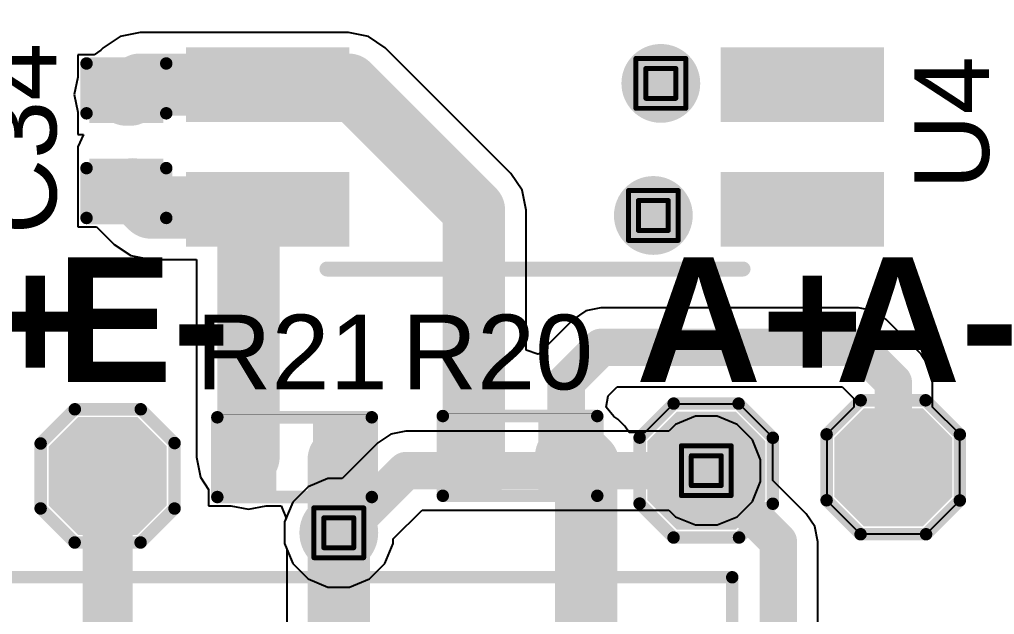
# Model space of a CAD drawing. Header units: inches. Extents: x -6 to 198, y 0 to 119.
# Drawn here: x 43.61 to 53.55, y 5.95 to 12.02 of the extents above; entities that cross this region are included whole.
import ezdxf

# ---------------------------------------------------------------- set-up
doc = ezdxf.new("R2010")
doc.units = ezdxf.units.IN
for name, color, linetype in [('Bottom Layer', 5, 'Continuous'), ('Bottom Solder', 6, 'Continuous'), ('Drill Drawing', 1, 'Continuous'), ('Top Layer', 1, 'Continuous'), ('Top Overlay', 2, 'Continuous'), ('Top Paste', 8, 'Continuous'), ('Top Solder', 216, 'Continuous'), ('Via Holes', 16, 'Continuous')]:
    doc.layers.add(name, color=color, linetype=linetype)
doc.styles.add('Arial', font='', dxfattribs={"height": 0.2})
doc.styles.add('Arial_Bold', font='', dxfattribs={"height": 0.2})
doc.styles.get('Arial').set_extended_font_data('Arial')
doc.styles.get('Arial_Bold').set_extended_font_data('Arial', bold=True)

# ---------------------------------------------------------------- blocks, each defined once
blk = doc.blocks.new('T____________0_5___12')
at = {"layer": 'Top Layer'}
blk.add_hatch(color=1, dxfattribs=at).paths.add_polyline_path([(0.25, 0.5), (-0.25, 0.5), (-0.5, 0.25), (-0.5, -0.25), (-0.25, -0.5), (0.25, -0.5), (0.5, -0.25), (0.5, 0.25)])
at = {"layer": 'Top Paste'}
blk.add_hatch(color=8, dxfattribs=at).paths.add_polyline_path([(0.25, 0.5), (-0.25, 0.5), (-0.5, 0.25), (-0.5, -0.25), (-0.25, -0.5), (0.25, -0.5), (0.5, -0.25), (0.5, 0.25)])
at = {"layer": 'Top Solder'}
blk.add_hatch(color=216, dxfattribs=at).paths.add_polyline_path([(0.3008, 0.6016), (-0.3008, 0.6016), (-0.6016, 0.3008), (-0.6016, -0.3008), (-0.3008, -0.6016), (0.3008, -0.6016), (0.6016, -0.3008), (0.6016, 0.3008)])
at = {"layer": 'Top Overlay'}
for points in [[(-0.3355, 0.6795, 0.127, 0.127, 0), (-0.6819, 0.3332, 0.127, 0.127, 0)], [(0.3365, 0.6795, 0.127, 0.127, 0), (-0.3355, 0.6795, 0.127, 0.127, 0)], [(0.6836, 0.3324, 0.127, 0.127, 0), (0.3365, 0.6795, 0.127, 0.127, 0)], [(-0.6819, 0.3332, 0.127, 0.127, 0), (-0.6819, -0.3341, 0.127, 0.127, 0)], [(0.6836, 0.3324, 0.127, 0.127, 0), (0.6836, -0.3298, 0.127, 0.127, 0)], [(-0.3374, -0.6786, 0.127, 0.127, 0), (-0.6819, -0.3341, 0.127, 0.127, 0)], [(0.6836, -0.3298, 0.127, 0.127, 0), (0.3349, -0.6786, 0.127, 0.127, 0)], [(0.3349, -0.6786, 0.127, 0.127, 0), (-0.3374, -0.6786, 0.127, 0.127, 0)]]:
    blk.add_lwpolyline(points, format="xyseb", dxfattribs=at)
for points in [[(-0.3673, 0.6795, 0.0635, 0.0635, 1), (-0.3038, 0.6795, 0.0635, 0.0635, 1)], [(-0.3673, 0.6795, 0.0635, 0.0635, 1), (-0.3038, 0.6795, 0.0635, 0.0635, 1)], [(0.3047, 0.6795, 0.0635, 0.0635, 1), (0.3682, 0.6795, 0.0635, 0.0635, 1)], [(0.3047, 0.6795, 0.0635, 0.0635, 1), (0.3682, 0.6795, 0.0635, 0.0635, 1)], [(-0.7136, 0.3332, 0.0635, 0.0635, 1), (-0.6501, 0.3332, 0.0635, 0.0635, 1)], [(-0.7136, 0.3332, 0.0635, 0.0635, 1), (-0.6501, 0.3332, 0.0635, 0.0635, 1)], [(0.6519, 0.3324, 0.0635, 0.0635, 1), (0.7154, 0.3324, 0.0635, 0.0635, 1)], [(0.6519, 0.3324, 0.0635, 0.0635, 1), (0.7154, 0.3324, 0.0635, 0.0635, 1)], [(-0.7136, -0.3341, 0.0635, 0.0635, 1), (-0.6501, -0.3341, 0.0635, 0.0635, 1)], [(-0.7136, -0.3341, 0.0635, 0.0635, 1), (-0.6501, -0.3341, 0.0635, 0.0635, 1)], [(0.6519, -0.3298, 0.0635, 0.0635, 1), (0.7154, -0.3298, 0.0635, 0.0635, 1)], [(0.6519, -0.3298, 0.0635, 0.0635, 1), (0.7154, -0.3298, 0.0635, 0.0635, 1)], [(-0.3691, -0.6786, 0.0635, 0.0635, 1), (-0.3056, -0.6786, 0.0635, 0.0635, 1)], [(-0.3691, -0.6786, 0.0635, 0.0635, 1), (-0.3056, -0.6786, 0.0635, 0.0635, 1)], [(0.3031, -0.6786, 0.0635, 0.0635, 1), (0.3666, -0.6786, 0.0635, 0.0635, 1)], [(0.3031, -0.6786, 0.0635, 0.0635, 1), (0.3666, -0.6786, 0.0635, 0.0635, 1)]]:
    blk.add_lwpolyline(points, format="xyseb", close=True, dxfattribs=at)
blk = doc.blocks.new('T____________0_5___15')
at = {"layer": 'Top Layer'}
blk.add_hatch(color=1, dxfattribs=at).paths.add_polyline_path([(0.25, 0.5), (-0.25, 0.5), (-0.5, 0.25), (-0.5, -0.25), (-0.25, -0.5), (0.25, -0.5), (0.5, -0.25), (0.5, 0.25)])
at = {"layer": 'Top Paste'}
blk.add_hatch(color=8, dxfattribs=at).paths.add_polyline_path([(0.25, 0.5), (-0.25, 0.5), (-0.5, 0.25), (-0.5, -0.25), (-0.25, -0.5), (0.25, -0.5), (0.5, -0.25), (0.5, 0.25)])
at = {"layer": 'Top Solder'}
blk.add_hatch(color=216, dxfattribs=at).paths.add_polyline_path([(0.3008, 0.6016), (-0.3008, 0.6016), (-0.6016, 0.3008), (-0.6016, -0.3008), (-0.3008, -0.6016), (0.3008, -0.6016), (0.6016, -0.3008), (0.6016, 0.3008)])
at = {"layer": 'Top Overlay'}
for points in [[(-0.3355, 0.6795, 0.127, 0.127, 0), (-0.6819, 0.3332, 0.127, 0.127, 0)], [(-0.3355, 0.6795, 0.127, 0.127, 0), (0.3365, 0.6795, 0.127, 0.127, 0)], [(0.3365, 0.6795, 0.127, 0.127, 0), (0.6836, 0.3324, 0.127, 0.127, 0)], [(-0.6819, 0.3332, 0.127, 0.127, 0), (-0.6819, -0.3341, 0.127, 0.127, 0)], [(0.6836, 0.3324, 0.127, 0.127, 0), (0.6836, -0.3298, 0.127, 0.127, 0)], [(-0.6819, -0.3341, 0.127, 0.127, 0), (-0.3374, -0.6786, 0.127, 0.127, 0)], [(0.6836, -0.3298, 0.127, 0.127, 0), (0.3349, -0.6786, 0.127, 0.127, 0)], [(-0.3374, -0.6786, 0.127, 0.127, 0), (0.3349, -0.6786, 0.127, 0.127, 0)]]:
    blk.add_lwpolyline(points, format="xyseb", dxfattribs=at)
for points in [[(-0.3673, 0.6795, 0.0635, 0.0635, 1), (-0.3038, 0.6795, 0.0635, 0.0635, 1)], [(-0.3673, 0.6795, 0.0635, 0.0635, 1), (-0.3038, 0.6795, 0.0635, 0.0635, 1)], [(0.3047, 0.6795, 0.0635, 0.0635, 1), (0.3682, 0.6795, 0.0635, 0.0635, 1)], [(0.3047, 0.6795, 0.0635, 0.0635, 1), (0.3682, 0.6795, 0.0635, 0.0635, 1)], [(-0.7136, 0.3332, 0.0635, 0.0635, 1), (-0.6501, 0.3332, 0.0635, 0.0635, 1)], [(-0.7136, 0.3332, 0.0635, 0.0635, 1), (-0.6501, 0.3332, 0.0635, 0.0635, 1)], [(0.6519, 0.3324, 0.0635, 0.0635, 1), (0.7154, 0.3324, 0.0635, 0.0635, 1)], [(0.6519, 0.3324, 0.0635, 0.0635, 1), (0.7154, 0.3324, 0.0635, 0.0635, 1)], [(-0.7136, -0.3341, 0.0635, 0.0635, 1), (-0.6501, -0.3341, 0.0635, 0.0635, 1)], [(-0.7136, -0.3341, 0.0635, 0.0635, 1), (-0.6501, -0.3341, 0.0635, 0.0635, 1)], [(0.6519, -0.3298, 0.0635, 0.0635, 1), (0.7154, -0.3298, 0.0635, 0.0635, 1)], [(0.6519, -0.3298, 0.0635, 0.0635, 1), (0.7154, -0.3298, 0.0635, 0.0635, 1)], [(-0.3691, -0.6786, 0.0635, 0.0635, 1), (-0.3056, -0.6786, 0.0635, 0.0635, 1)], [(-0.3691, -0.6786, 0.0635, 0.0635, 1), (-0.3056, -0.6786, 0.0635, 0.0635, 1)], [(0.3031, -0.6786, 0.0635, 0.0635, 1), (0.3666, -0.6786, 0.0635, 0.0635, 1)], [(0.3031, -0.6786, 0.0635, 0.0635, 1), (0.3666, -0.6786, 0.0635, 0.0635, 1)]]:
    blk.add_lwpolyline(points, format="xyseb", close=True, dxfattribs=at)
blk = doc.blocks.new('T____________0_5___16')
at = {"layer": 'Top Layer'}
blk.add_hatch(color=1, dxfattribs=at).paths.add_polyline_path([(0.25, 0.5), (-0.25, 0.5), (-0.5, 0.25), (-0.5, -0.25), (-0.25, -0.5), (0.25, -0.5), (0.5, -0.25), (0.5, 0.25)])
at = {"layer": 'Top Paste'}
blk.add_hatch(color=8, dxfattribs=at).paths.add_polyline_path([(0.25, 0.5), (-0.25, 0.5), (-0.5, 0.25), (-0.5, -0.25), (-0.25, -0.5), (0.25, -0.5), (0.5, -0.25), (0.5, 0.25)])
at = {"layer": 'Top Solder'}
blk.add_hatch(color=216, dxfattribs=at).paths.add_polyline_path([(0.3008, 0.6016), (-0.3008, 0.6016), (-0.6016, 0.3008), (-0.6016, -0.3008), (-0.3008, -0.6016), (0.3008, -0.6016), (0.6016, -0.3008), (0.6016, 0.3008)])
at = {"layer": 'Top Overlay'}
for points in [[(-0.3355, 0.6795, 0.127, 0.127, 0), (-0.6819, 0.3332, 0.127, 0.127, 0)], [(-0.3355, 0.6795, 0.127, 0.127, 0), (0.3365, 0.6795, 0.127, 0.127, 0)], [(0.3365, 0.6795, 0.127, 0.127, 0), (0.6836, 0.3324, 0.127, 0.127, 0)], [(-0.6819, 0.3332, 0.127, 0.127, 0), (-0.6819, -0.3341, 0.127, 0.127, 0)], [(0.6836, 0.3324, 0.127, 0.127, 0), (0.6836, -0.3298, 0.127, 0.127, 0)], [(-0.6819, -0.3341, 0.127, 0.127, 0), (-0.3374, -0.6786, 0.127, 0.127, 0)], [(0.6836, -0.3298, 0.127, 0.127, 0), (0.3349, -0.6786, 0.127, 0.127, 0)], [(-0.3374, -0.6786, 0.127, 0.127, 0), (0.3349, -0.6786, 0.127, 0.127, 0)]]:
    blk.add_lwpolyline(points, format="xyseb", dxfattribs=at)
for points in [[(-0.3673, 0.6795, 0.0635, 0.0635, 1), (-0.3038, 0.6795, 0.0635, 0.0635, 1)], [(-0.3673, 0.6795, 0.0635, 0.0635, 1), (-0.3038, 0.6795, 0.0635, 0.0635, 1)], [(0.3047, 0.6795, 0.0635, 0.0635, 1), (0.3682, 0.6795, 0.0635, 0.0635, 1)], [(0.3047, 0.6795, 0.0635, 0.0635, 1), (0.3682, 0.6795, 0.0635, 0.0635, 1)], [(-0.7136, 0.3332, 0.0635, 0.0635, 1), (-0.6501, 0.3332, 0.0635, 0.0635, 1)], [(-0.7136, 0.3332, 0.0635, 0.0635, 1), (-0.6501, 0.3332, 0.0635, 0.0635, 1)], [(0.6519, 0.3324, 0.0635, 0.0635, 1), (0.7154, 0.3324, 0.0635, 0.0635, 1)], [(0.6519, 0.3324, 0.0635, 0.0635, 1), (0.7154, 0.3324, 0.0635, 0.0635, 1)], [(-0.7136, -0.3341, 0.0635, 0.0635, 1), (-0.6501, -0.3341, 0.0635, 0.0635, 1)], [(-0.7136, -0.3341, 0.0635, 0.0635, 1), (-0.6501, -0.3341, 0.0635, 0.0635, 1)], [(0.6519, -0.3298, 0.0635, 0.0635, 1), (0.7154, -0.3298, 0.0635, 0.0635, 1)], [(0.6519, -0.3298, 0.0635, 0.0635, 1), (0.7154, -0.3298, 0.0635, 0.0635, 1)], [(-0.3691, -0.6786, 0.0635, 0.0635, 1), (-0.3056, -0.6786, 0.0635, 0.0635, 1)], [(-0.3691, -0.6786, 0.0635, 0.0635, 1), (-0.3056, -0.6786, 0.0635, 0.0635, 1)], [(0.3031, -0.6786, 0.0635, 0.0635, 1), (0.3666, -0.6786, 0.0635, 0.0635, 1)], [(0.3031, -0.6786, 0.0635, 0.0635, 1), (0.3666, -0.6786, 0.0635, 0.0635, 1)]]:
    blk.add_lwpolyline(points, format="xyseb", close=True, dxfattribs=at)
blk = doc.blocks.new('SOP_16_30')
at = {"layer": 'Top Layer'}
for points in [[(-3.4556, 4.7244), (-1.9939, 4.7244), (-1.9939, 4.1656), (-3.4556, 4.1656)], [(1.9939, 4.7244), (3.4556, 4.7244), (3.4556, 4.1656), (1.9939, 4.1656)], [(-3.4556, 3.4544), (-1.9939, 3.4544), (-1.9939, 2.8956), (-3.4556, 2.8956)], [(1.9939, 3.4544), (3.4556, 3.4544), (3.4556, 2.8956), (1.9939, 2.8956)], [(-3.4556, 2.1844), (-1.9939, 2.1844), (-1.9939, 1.6256), (-3.4556, 1.6256)], [(1.9939, 2.1844), (3.4556, 2.1844), (3.4556, 1.6256), (1.9939, 1.6256)], [(-3.4556, 0.9144), (-1.9939, 0.9144), (-1.9939, 0.3556), (-3.4556, 0.3556)], [(1.9939, 0.9144), (3.4556, 0.9144), (3.4556, 0.3556), (1.9939, 0.3556)], [(-3.4556, -0.3556), (-1.9939, -0.3556), (-1.9939, -0.9144), (-3.4556, -0.9144)], [(1.9939, -0.3556), (3.4556, -0.3556), (3.4556, -0.9144), (1.9939, -0.9144)], [(-3.4556, -1.6256), (-1.9939, -1.6256), (-1.9939, -2.1844), (-3.4556, -2.1844)], [(1.9939, -1.6256), (3.4556, -1.6256), (3.4556, -2.1844), (1.9939, -2.1844)], [(-3.4556, -2.8956), (-1.9939, -2.8956), (-1.9939, -3.4544), (-3.4556, -3.4544)], [(1.9939, -2.8956), (3.4556, -2.8956), (3.4556, -3.4544), (1.9939, -3.4544)], [(-3.4556, -4.1656), (-1.9939, -4.1656), (-1.9939, -4.7244), (-3.4556, -4.7244)], [(1.9939, -4.1656), (3.4556, -4.1656), (3.4556, -4.7244), (1.9939, -4.7244)]]:
    blk.add_hatch(color=1, dxfattribs=at).paths.add_polyline_path(points)
at = {"layer": 'Top Paste'}
for points in [[(-3.4556, 4.7244), (-1.9939, 4.7244), (-1.9939, 4.1656), (-3.4556, 4.1656)], [(1.9939, 4.7244), (3.4556, 4.7244), (3.4556, 4.1656), (1.9939, 4.1656)], [(-3.4556, 3.4544), (-1.9939, 3.4544), (-1.9939, 2.8956), (-3.4556, 2.8956)], [(1.9939, 3.4544), (3.4556, 3.4544), (3.4556, 2.8956), (1.9939, 2.8956)], [(-3.4556, 2.1844), (-1.9939, 2.1844), (-1.9939, 1.6256), (-3.4556, 1.6256)], [(1.9939, 2.1844), (3.4556, 2.1844), (3.4556, 1.6256), (1.9939, 1.6256)], [(-3.4556, 0.9144), (-1.9939, 0.9144), (-1.9939, 0.3556), (-3.4556, 0.3556)], [(1.9939, 0.9144), (3.4556, 0.9144), (3.4556, 0.3556), (1.9939, 0.3556)], [(-3.4556, -0.3556), (-1.9939, -0.3556), (-1.9939, -0.9144), (-3.4556, -0.9144)], [(1.9939, -0.3556), (3.4556, -0.3556), (3.4556, -0.9144), (1.9939, -0.9144)], [(-3.4556, -1.6256), (-1.9939, -1.6256), (-1.9939, -2.1844), (-3.4556, -2.1844)], [(1.9939, -1.6256), (3.4556, -1.6256), (3.4556, -2.1844), (1.9939, -2.1844)], [(-3.4556, -2.8956), (-1.9939, -2.8956), (-1.9939, -3.4544), (-3.4556, -3.4544)], [(1.9939, -2.8956), (3.4556, -2.8956), (3.4556, -3.4544), (1.9939, -3.4544)], [(-3.4556, -4.1656), (-1.9939, -4.1656), (-1.9939, -4.7244), (-3.4556, -4.7244)], [(1.9939, -4.1656), (3.4556, -4.1656), (3.4556, -4.7244), (1.9939, -4.7244)]]:
    blk.add_hatch(color=8, dxfattribs=at).paths.add_polyline_path(points)
at = {"layer": 'Top Solder'}
for points in [[(-3.5572, 4.826), (-1.8923, 4.826), (-1.8923, 4.064), (-3.5572, 4.064)], [(1.8923, 4.826), (3.5572, 4.826), (3.5572, 4.064), (1.8923, 4.064)], [(-3.5572, 3.556), (-1.8923, 3.556), (-1.8923, 2.794), (-3.5572, 2.794)], [(1.8923, 3.556), (3.5572, 3.556), (3.5572, 2.794), (1.8923, 2.794)], [(-3.5572, 2.286), (-1.8923, 2.286), (-1.8923, 1.524), (-3.5572, 1.524)], [(1.8923, 2.286), (3.5572, 2.286), (3.5572, 1.524), (1.8923, 1.524)], [(-3.5572, 1.016), (-1.8923, 1.016), (-1.8923, 0.254), (-3.5572, 0.254)], [(1.8923, 1.016), (3.5572, 1.016), (3.5572, 0.254), (1.8923, 0.254)], [(-3.5572, -0.254), (-1.8923, -0.254), (-1.8923, -1.016), (-3.5572, -1.016)], [(1.8923, -0.254), (3.5572, -0.254), (3.5572, -1.016), (1.8923, -1.016)], [(-3.5572, -1.524), (-1.8923, -1.524), (-1.8923, -2.286), (-3.5572, -2.286)], [(1.8923, -1.524), (3.5572, -1.524), (3.5572, -2.286), (1.8923, -2.286)], [(-3.5572, -2.794), (-1.8923, -2.794), (-1.8923, -3.556), (-3.5572, -3.556)], [(1.8923, -2.794), (3.5572, -2.794), (3.5572, -3.556), (1.8923, -3.556)], [(-3.5572, -4.064), (-1.8923, -4.064), (-1.8923, -4.826), (-3.5572, -4.826)], [(1.8923, -4.064), (3.5572, -4.064), (3.5572, -4.826), (1.8923, -4.826)]]:
    blk.add_hatch(color=216, dxfattribs=at).paths.add_polyline_path(points)
at = {"layer": 'Top Overlay'}
for points in [[(-2.1209, 5.0546, 0.1524, 0.1524, 0), (2.1209, 5.0546, 0.1524, 0.1524, 0)], [(-3.7846, 4.572, 0.127, 0.127, 0), (-3.6576, 4.445, 0.127, 0.127, 0)], [(-3.7846, 4.318, 0.127, 0.127, 0), (-3.7846, 4.572, 0.127, 0.127, 0)], [(-3.7846, 4.318, 0.127, 0.127, 0), (-3.6576, 4.445, 0.127, 0.127, 0)], [(-2.1209, -5.0546, 0.1524, 0.1524, 0), (2.1209, -5.0546, 0.1524, 0.1524, 0)]]:
    blk.add_lwpolyline(points, format="xyseb", dxfattribs=at)
for points in [[(-2.159, 5.0546, 0.0762, 0.0762, 1), (-2.0828, 5.0546, 0.0762, 0.0762, 1)], [(2.0828, 5.0546, 0.0762, 0.0762, 1), (2.159, 5.0546, 0.0762, 0.0762, 1)], [(-3.8163, 4.572, 0.0635, 0.0635, 1), (-3.7529, 4.572, 0.0635, 0.0635, 1)], [(-3.8163, 4.572, 0.0635, 0.0635, 1), (-3.7529, 4.572, 0.0635, 0.0635, 1)], [(-3.6894, 4.445, 0.0635, 0.0635, 1), (-3.6258, 4.445, 0.0635, 0.0635, 1)], [(-3.6894, 4.445, 0.0635, 0.0635, 1), (-3.6258, 4.445, 0.0635, 0.0635, 1)], [(-3.8163, 4.318, 0.0635, 0.0635, 1), (-3.7529, 4.318, 0.0635, 0.0635, 1)], [(-3.8163, 4.318, 0.0635, 0.0635, 1), (-3.7529, 4.318, 0.0635, 0.0635, 1)], [(-2.159, -5.0546, 0.0762, 0.0762, 1), (-2.0828, -5.0546, 0.0762, 0.0762, 1)], [(2.0828, -5.0546, 0.0762, 0.0762, 1), (2.159, -5.0546, 0.0762, 0.0762, 1)]]:
    blk.add_lwpolyline(points, format="xyseb", close=True, dxfattribs=at)
blk = doc.blocks.new('R___0402_49')
at = {"layer": 'Top Layer'}
for points in [[(-0.6985, -0.3175), (-0.6985, 0.3175), (-0.2413, 0.3175), (-0.2413, -0.3175)], [(0.2413, -0.3175), (0.2413, 0.3175), (0.6985, 0.3175), (0.6985, -0.3175)]]:
    blk.add_hatch(color=1, dxfattribs=at).paths.add_polyline_path(points)
at = {"layer": 'Top Paste'}
for points in [[(-0.6985, -0.3175), (-0.6985, 0.3175), (-0.2413, 0.3175), (-0.2413, -0.3175)], [(0.2413, -0.3175), (0.2413, 0.3175), (0.6985, 0.3175), (0.6985, -0.3175)]]:
    blk.add_hatch(color=8, dxfattribs=at).paths.add_polyline_path(points)
at = {"layer": 'Top Solder'}
for points in [[(-0.7535, -0.3725), (-0.7535, 0.3725), (-0.1863, 0.3725), (-0.1863, -0.3725)], [(0.1863, -0.3725), (0.1863, 0.3725), (0.7535, 0.3725), (0.7535, -0.3725)]]:
    blk.add_hatch(color=216, dxfattribs=at).paths.add_polyline_path(points)
at = {"layer": 'Top Overlay'}
for points in [[(-0.7874, 0.4064, 0.127, 0.127, 0), (-0.7874, -0.4064, 0.127, 0.127, 0)], [(0.7874, 0.4064, 0.127, 0.127, 0), (-0.7874, 0.4064, 0.127, 0.127, 0)], [(0.7874, 0.4064, 0.127, 0.127, 0), (0.7874, -0.4064, 0.127, 0.127, 0)], [(0.7874, -0.4064, 0.127, 0.127, 0), (-0.7874, -0.4064, 0.127, 0.127, 0)], [(0.8128, -0.4318, 0.00323, 0.00323, 0), (-0.8128, -0.4318, 0.00323, 0.00323, 0)]]:
    blk.add_lwpolyline(points, format="xyseb", dxfattribs=at)
for points in [[(-0.8191, 0.4064, 0.0635, 0.0635, 1), (-0.7556, 0.4064, 0.0635, 0.0635, 1)], [(-0.8191, 0.4064, 0.0635, 0.0635, 1), (-0.7556, 0.4064, 0.0635, 0.0635, 1)], [(0.7556, 0.4064, 0.0635, 0.0635, 1), (0.8191, 0.4064, 0.0635, 0.0635, 1)], [(0.7556, 0.4064, 0.0635, 0.0635, 1), (0.8191, 0.4064, 0.0635, 0.0635, 1)], [(-0.8191, -0.4064, 0.0635, 0.0635, 1), (-0.7556, -0.4064, 0.0635, 0.0635, 1)], [(-0.8191, -0.4064, 0.0635, 0.0635, 1), (-0.7556, -0.4064, 0.0635, 0.0635, 1)], [(0.7556, -0.4064, 0.0635, 0.0635, 1), (0.8191, -0.4064, 0.0635, 0.0635, 1)], [(0.7556, -0.4064, 0.0635, 0.0635, 1), (0.8191, -0.4064, 0.0635, 0.0635, 1)], [(-0.8136, -0.4318, 0.00161, 0.00161, 1), (-0.812, -0.4318, 0.00161, 0.00161, 1)], [(0.812, -0.4318, 0.00161, 0.00161, 1), (0.8136, -0.4318, 0.00161, 0.00161, 1)]]:
    blk.add_lwpolyline(points, format="xyseb", close=True, dxfattribs=at)
blk = doc.blocks.new('R___0402_50')
at = {"layer": 'Top Layer'}
for points in [[(-0.6985, -0.3175), (-0.6985, 0.3175), (-0.2413, 0.3175), (-0.2413, -0.3175)], [(0.2413, -0.3175), (0.2413, 0.3175), (0.6985, 0.3175), (0.6985, -0.3175)]]:
    blk.add_hatch(color=1, dxfattribs=at).paths.add_polyline_path(points)
at = {"layer": 'Top Paste'}
for points in [[(-0.6985, -0.3175), (-0.6985, 0.3175), (-0.2413, 0.3175), (-0.2413, -0.3175)], [(0.2413, -0.3175), (0.2413, 0.3175), (0.6985, 0.3175), (0.6985, -0.3175)]]:
    blk.add_hatch(color=8, dxfattribs=at).paths.add_polyline_path(points)
at = {"layer": 'Top Solder'}
for points in [[(-0.7535, -0.3725), (-0.7535, 0.3725), (-0.1863, 0.3725), (-0.1863, -0.3725)], [(0.1863, -0.3725), (0.1863, 0.3725), (0.7535, 0.3725), (0.7535, -0.3725)]]:
    blk.add_hatch(color=216, dxfattribs=at).paths.add_polyline_path(points)
at = {"layer": 'Top Overlay'}
for points in [[(-0.7874, 0.4064, 0.127, 0.127, 0), (-0.7874, -0.4064, 0.127, 0.127, 0)], [(0.7874, 0.4064, 0.127, 0.127, 0), (-0.7874, 0.4064, 0.127, 0.127, 0)], [(0.7874, 0.4064, 0.127, 0.127, 0), (0.7874, -0.4064, 0.127, 0.127, 0)], [(0.7874, -0.4064, 0.127, 0.127, 0), (-0.7874, -0.4064, 0.127, 0.127, 0)], [(0.8128, -0.4318, 0.00323, 0.00323, 0), (-0.8128, -0.4318, 0.00323, 0.00323, 0)]]:
    blk.add_lwpolyline(points, format="xyseb", dxfattribs=at)
for points in [[(-0.8191, 0.4064, 0.0635, 0.0635, 1), (-0.7556, 0.4064, 0.0635, 0.0635, 1)], [(-0.8191, 0.4064, 0.0635, 0.0635, 1), (-0.7556, 0.4064, 0.0635, 0.0635, 1)], [(0.7556, 0.4064, 0.0635, 0.0635, 1), (0.8191, 0.4064, 0.0635, 0.0635, 1)], [(0.7556, 0.4064, 0.0635, 0.0635, 1), (0.8191, 0.4064, 0.0635, 0.0635, 1)], [(-0.8191, -0.4064, 0.0635, 0.0635, 1), (-0.7556, -0.4064, 0.0635, 0.0635, 1)], [(-0.8191, -0.4064, 0.0635, 0.0635, 1), (-0.7556, -0.4064, 0.0635, 0.0635, 1)], [(0.7556, -0.4064, 0.0635, 0.0635, 1), (0.8191, -0.4064, 0.0635, 0.0635, 1)], [(0.7556, -0.4064, 0.0635, 0.0635, 1), (0.8191, -0.4064, 0.0635, 0.0635, 1)], [(-0.8136, -0.4318, 0.00161, 0.00161, 1), (-0.812, -0.4318, 0.00161, 0.00161, 1)], [(0.812, -0.4318, 0.00161, 0.00161, 1), (0.8136, -0.4318, 0.00161, 0.00161, 1)]]:
    blk.add_lwpolyline(points, format="xyseb", close=True, dxfattribs=at)
blk = doc.blocks.new('MX128_2_54_04P_GN01_C__Y_A_83')
at = {"layer": 'Top Overlay'}
for points in [[(-5.3, 2.7, 0.127, 0.127, 0), (5.3, 2.7, 0.127, 0.127, 0)], [(5.3, -3.6, 0.127, 0.127, 0), (5.3, 2.7, 0.127, 0.127, 0)]]:
    blk.add_lwpolyline(points, format="xyseb", dxfattribs=at)
blk.add_lwpolyline([(5.2682, 2.7, 0.0635, 0.0635, 1), (5.3317, 2.7, 0.0635, 0.0635, 1)], format="xyseb", close=True, dxfattribs=at)
blk.add_lwpolyline([(5.2682, 2.7, 0.0635, 0.0635, 1), (5.3317, 2.7, 0.0635, 0.0635, 1)], format="xyseb", close=True, dxfattribs=at)
blk = doc.blocks.new('C___0402_97')
at = {"layer": 'Top Layer'}
for points in [[(-0.6985, -0.3175), (-0.6985, 0.3175), (-0.2413, 0.3175), (-0.2413, -0.3175)], [(0.2413, -0.3175), (0.2413, 0.3175), (0.6985, 0.3175), (0.6985, -0.3175)]]:
    blk.add_hatch(color=1, dxfattribs=at).paths.add_polyline_path(points)
at = {"layer": 'Top Paste'}
for points in [[(-0.6985, -0.3175), (-0.6985, 0.3175), (-0.2413, 0.3175), (-0.2413, -0.3175)], [(0.2413, -0.3175), (0.2413, 0.3175), (0.6985, 0.3175), (0.6985, -0.3175)]]:
    blk.add_hatch(color=8, dxfattribs=at).paths.add_polyline_path(points)
at = {"layer": 'Top Solder'}
for points in [[(-0.7585, -0.3775), (-0.7585, 0.3775), (-0.1813, 0.3775), (-0.1813, -0.3775)], [(0.1813, -0.3775), (0.1813, 0.3775), (0.7585, 0.3775), (0.7585, -0.3775)]]:
    blk.add_hatch(color=216, dxfattribs=at).paths.add_polyline_path(points)
at = {"layer": 'Top Overlay'}
for points in [[(-0.7874, 0.4064, 0.127, 0.127, 0), (-0.2794, 0.4064, 0.127, 0.127, 0)], [(-0.7874, 0.4064, 0.127, 0.127, 0), (-0.7874, -0.4064, 0.127, 0.127, 0)], [(0.2794, 0.4064, 0.127, 0.127, 0), (0.7874, 0.4064, 0.127, 0.127, 0)], [(0.7874, 0.4064, 0.127, 0.127, 0), (0.7874, -0.4064, 0.127, 0.127, 0)], [(-0.7874, -0.4064, 0.127, 0.127, 0), (-0.2794, -0.4064, 0.127, 0.127, 0)], [(0.2794, -0.4064, 0.127, 0.127, 0), (0.7874, -0.4064, 0.127, 0.127, 0)]]:
    blk.add_lwpolyline(points, format="xyseb", dxfattribs=at)
for points in [[(-0.8191, 0.4064, 0.0635, 0.0635, 1), (-0.7556, 0.4064, 0.0635, 0.0635, 1)], [(-0.8191, 0.4064, 0.0635, 0.0635, 1), (-0.7556, 0.4064, 0.0635, 0.0635, 1)], [(-0.3111, 0.4064, 0.0635, 0.0635, 1), (-0.2477, 0.4064, 0.0635, 0.0635, 1)], [(0.2477, 0.4064, 0.0635, 0.0635, 1), (0.3111, 0.4064, 0.0635, 0.0635, 1)], [(0.7556, 0.4064, 0.0635, 0.0635, 1), (0.8191, 0.4064, 0.0635, 0.0635, 1)], [(0.7556, 0.4064, 0.0635, 0.0635, 1), (0.8191, 0.4064, 0.0635, 0.0635, 1)], [(-0.8191, -0.4064, 0.0635, 0.0635, 1), (-0.7556, -0.4064, 0.0635, 0.0635, 1)], [(-0.8191, -0.4064, 0.0635, 0.0635, 1), (-0.7556, -0.4064, 0.0635, 0.0635, 1)], [(-0.3111, -0.4064, 0.0635, 0.0635, 1), (-0.2477, -0.4064, 0.0635, 0.0635, 1)], [(0.2477, -0.4064, 0.0635, 0.0635, 1), (0.3111, -0.4064, 0.0635, 0.0635, 1)], [(0.7556, -0.4064, 0.0635, 0.0635, 1), (0.8191, -0.4064, 0.0635, 0.0635, 1)], [(0.7556, -0.4064, 0.0635, 0.0635, 1), (0.8191, -0.4064, 0.0635, 0.0635, 1)]]:
    blk.add_lwpolyline(points, format="xyseb", close=True, dxfattribs=at)

msp = doc.modelspace()

# ---------------------------------------------------------------- hatches: boundary and pattern name
at = {"layer": 'Bottom Layer'}
h = msp.add_hatch(color=5, dxfattribs=at)
edge = h.paths.add_edge_path()
edge.add_arc((50.1523, 11.3665), 0.3, 0, 360)
h = msp.add_hatch(color=5, dxfattribs=at)
edge = h.paths.add_edge_path()
edge.add_arc((50.0761, 10.0203), 0.3, 0, 360)
h = msp.add_hatch(color=5, dxfattribs=at)
edge = h.paths.add_edge_path()
edge.add_arc((50.6155, 7.4191), 0.3, 0, 360)
h = msp.add_hatch(color=5, dxfattribs=at)
edge = h.paths.add_edge_path()
edge.add_arc((46.8693, 6.7856), 0.3, 0, 360)
at = {"layer": 'Bottom Solder'}
h = msp.add_hatch(color=6, dxfattribs=at)
edge = h.paths.add_edge_path()
edge.add_arc((50.1523, 11.3665), 0.4016, 0, 360)
h = msp.add_hatch(color=6, dxfattribs=at)
edge = h.paths.add_edge_path()
edge.add_arc((50.0761, 10.0203), 0.4016, 0, 360)
h = msp.add_hatch(color=6, dxfattribs=at)
edge = h.paths.add_edge_path()
edge.add_arc((50.6155, 7.4191), 0.4016, 0, 360)
h = msp.add_hatch(color=6, dxfattribs=at)
edge = h.paths.add_edge_path()
edge.add_arc((46.8693, 6.7856), 0.4016, 0, 360)
at = {"layer": 'Top Layer'}
h = msp.add_hatch(color=1, dxfattribs=at)
edge = h.paths.add_edge_path()
edge.add_arc((50.1523, 11.3665), 0.3, 0, 360)
h = msp.add_hatch(color=1, dxfattribs=at)
edge = h.paths.add_edge_path()
edge.add_arc((50.0761, 10.0203), 0.3, 0, 360)
h = msp.add_hatch(color=1, dxfattribs=at)
edge = h.paths.add_edge_path()
edge.add_arc((50.6155, 7.4191), 0.3, 0, 360)
h = msp.add_hatch(color=1, dxfattribs=at)
edge = h.paths.add_edge_path()
edge.add_arc((46.8693, 6.7856), 0.3, 0, 360)
at = {"layer": 'Top Solder'}
h = msp.add_hatch(color=216, dxfattribs=at)
edge = h.paths.add_edge_path()
edge.add_arc((50.1523, 11.3665), 0.4016, 0, 360)
h = msp.add_hatch(color=216, dxfattribs=at)
edge = h.paths.add_edge_path()
edge.add_arc((50.0761, 10.0203), 0.4016, 0, 360)
h = msp.add_hatch(color=216, dxfattribs=at)
edge = h.paths.add_edge_path()
edge.add_arc((50.6155, 7.4191), 0.4016, 0, 360)
h = msp.add_hatch(color=216, dxfattribs=at)
edge = h.paths.add_edge_path()
edge.add_arc((46.8693, 6.7856), 0.4016, 0, 360)
at = {"layer": 'Via Holes'}
h = msp.add_hatch(color=7, dxfattribs=at)
edge = h.paths.add_edge_path()
edge.add_arc((50.1523, 11.3665), 0.15, 0, 360)
h = msp.add_hatch(color=7, dxfattribs=at)
edge = h.paths.add_edge_path()
edge.add_arc((50.0761, 10.0203), 0.15, 0, 360)
h = msp.add_hatch(color=7, dxfattribs=at)
edge = h.paths.add_edge_path()
edge.add_arc((50.6155, 7.4191), 0.15, 0, 360)
h = msp.add_hatch(color=7, dxfattribs=at)
edge = h.paths.add_edge_path()
edge.add_arc((46.8693, 6.7856), 0.15, 0, 360)

# ---------------------------------------------------------------- linework, layer by layer
at = {"layer": 'Bottom Layer'}
for p, q in [((50.5053, 7.9731), (50.3017, 7.8887)), ((50.7257, 7.9731), (50.5053, 7.9731)), ((50.9293, 7.8887), (50.7257, 7.9731)), ((50.3017, 7.8887), (50.2334, 7.8205)), ((51.0852, 7.7329), (50.9293, 7.8887)), ((47.3985, 7.7899), (47.2683, 7.7029)), ((47.5522, 7.8205), (47.3985, 7.7899)), ((50.2334, 7.8205), (47.5522, 7.8205)), ((47.2683, 7.7029), (46.905, 7.3396)), ((51.1695, 7.5293), (51.0852, 7.7329)), ((51.1695, 7.3089), (51.1695, 7.5293)), ((46.7592, 7.3396), (46.5555, 7.2552)), ((46.905, 7.3396), (46.7592, 7.3396)), ((51.0852, 7.1053), (51.1695, 7.3089)), ((46.5555, 7.2552), (46.3997, 7.0994)), ((46.3997, 7.0994), (46.3154, 6.8958)), ((50.9293, 6.9494), (51.0852, 7.1053)), ((47.4233, 6.7226), (47.7184, 7.0177)), ((47.7184, 7.0177), (50.2334, 7.0177)), ((50.2334, 7.0177), (50.3017, 6.9494)), ((46.3154, 6.8958), (46.3154, 6.6754)), ((50.3017, 6.9494), (50.5053, 6.8651)), ((50.5053, 6.8651), (50.7257, 6.8651)), ((50.7257, 6.8651), (50.9293, 6.9494)), ((46.3154, 6.6754), (46.3997, 6.4718)), ((47.339, 6.4718), (47.4233, 6.6754)), ((47.4233, 6.6754), (47.4233, 6.7226)), ((46.3997, 6.4718), (46.5555, 6.3159)), ((47.1832, 6.3159), (47.339, 6.4718)), ((46.5555, 6.3159), (46.7592, 6.2316)), ((46.9795, 6.2316), (47.1832, 6.3159)), ((46.7592, 6.2316), (46.9795, 6.2316))]:
    msp.add_line(p, q, dxfattribs=at)
for points in [[(46.9187, 6.7856, 0.381, 0.381, 0), (47.5522, 7.4191, 0.381, 0.381, 0)], [(47.5522, 7.4191, 0.381, 0.381, 0), (50.6155, 7.4191, 0.381, 0.381, 0)], [(46.8693, 6.7856, 0.381, 0.381, 0), (46.9187, 6.7856, 0.381, 0.381, 0)]]:
    msp.add_lwpolyline(points, format="xyseb", dxfattribs=at)
for points in [[(47.4569, 7.4191, 0.1905, 0.1905, 1), (47.6474, 7.4191, 0.1905, 0.1905, 1)], [(47.4569, 7.4191, 0.1905, 0.1905, 1), (47.6474, 7.4191, 0.1905, 0.1905, 1)], [(50.5202, 7.4191, 0.1905, 0.1905, 1), (50.7107, 7.4191, 0.1905, 0.1905, 1)], [(46.7741, 6.7856, 0.1905, 0.1905, 1), (46.9646, 6.7856, 0.1905, 0.1905, 1)], [(46.8234, 6.7856, 0.1905, 0.1905, 1), (47.0139, 6.7856, 0.1905, 0.1905, 1)], [(46.8234, 6.7856, 0.1905, 0.1905, 1), (47.0139, 6.7856, 0.1905, 0.1905, 1)]]:
    msp.add_lwpolyline(points, format="xyseb", close=True, dxfattribs=at)
at = {"layer": 'Drill Drawing'}
for points in [[(49.8983, 11.6205, 0.0508, 0.0508, 0), (50.4063, 11.6205, 0.0508, 0.0508, 0)], [(49.8983, 11.1125, 0.0508, 0.0508, 0), (49.8983, 11.6205, 0.0508, 0.0508, 0)], [(50.4063, 11.1125, 0.0508, 0.0508, 0), (50.4063, 11.6205, 0.0508, 0.0508, 0)], [(49.9999, 11.5189, 0.0508, 0.0508, 0), (50.3047, 11.5189, 0.0508, 0.0508, 0)], [(49.9999, 11.2141, 0.0508, 0.0508, 0), (49.9999, 11.5189, 0.0508, 0.0508, 0)], [(50.3047, 11.2141, 0.0508, 0.0508, 0), (50.3047, 11.5189, 0.0508, 0.0508, 0)], [(49.9999, 11.2141, 0.0508, 0.0508, 0), (50.3047, 11.2141, 0.0508, 0.0508, 0)], [(49.8983, 11.1125, 0.0508, 0.0508, 0), (50.4063, 11.1125, 0.0508, 0.0508, 0)], [(49.8221, 10.2743, 0.0508, 0.0508, 0), (50.3301, 10.2743, 0.0508, 0.0508, 0)], [(49.8221, 9.7663, 0.0508, 0.0508, 0), (49.8221, 10.2743, 0.0508, 0.0508, 0)], [(50.3301, 9.7663, 0.0508, 0.0508, 0), (50.3301, 10.2743, 0.0508, 0.0508, 0)], [(49.9237, 10.1727, 0.0508, 0.0508, 0), (50.2285, 10.1727, 0.0508, 0.0508, 0)], [(49.9237, 9.8679, 0.0508, 0.0508, 0), (49.9237, 10.1727, 0.0508, 0.0508, 0)], [(50.2285, 9.8679, 0.0508, 0.0508, 0), (50.2285, 10.1727, 0.0508, 0.0508, 0)], [(49.9237, 9.8679, 0.0508, 0.0508, 0), (50.2285, 9.8679, 0.0508, 0.0508, 0)], [(49.8221, 9.7663, 0.0508, 0.0508, 0), (50.3301, 9.7663, 0.0508, 0.0508, 0)], [(50.3615, 7.6731, 0.0508, 0.0508, 0), (50.8695, 7.6731, 0.0508, 0.0508, 0)], [(50.3615, 7.1651, 0.0508, 0.0508, 0), (50.3615, 7.6731, 0.0508, 0.0508, 0)], [(50.8695, 7.1651, 0.0508, 0.0508, 0), (50.8695, 7.6731, 0.0508, 0.0508, 0)], [(50.4631, 7.5715, 0.0508, 0.0508, 0), (50.7679, 7.5715, 0.0508, 0.0508, 0)], [(50.4631, 7.2667, 0.0508, 0.0508, 0), (50.4631, 7.5715, 0.0508, 0.0508, 0)], [(50.7679, 7.2667, 0.0508, 0.0508, 0), (50.7679, 7.5715, 0.0508, 0.0508, 0)], [(50.4631, 7.2667, 0.0508, 0.0508, 0), (50.7679, 7.2667, 0.0508, 0.0508, 0)], [(50.3615, 7.1651, 0.0508, 0.0508, 0), (50.8695, 7.1651, 0.0508, 0.0508, 0)], [(46.6153, 7.0396, 0.0508, 0.0508, 0), (47.1234, 7.0396, 0.0508, 0.0508, 0)], [(46.6153, 6.5316, 0.0508, 0.0508, 0), (46.6153, 7.0396, 0.0508, 0.0508, 0)], [(47.1234, 6.5316, 0.0508, 0.0508, 0), (47.1234, 7.0396, 0.0508, 0.0508, 0)], [(46.7169, 6.938, 0.0508, 0.0508, 0), (47.0217, 6.938, 0.0508, 0.0508, 0)], [(46.7169, 6.6332, 0.0508, 0.0508, 0), (46.7169, 6.938, 0.0508, 0.0508, 0)], [(47.0217, 6.6332, 0.0508, 0.0508, 0), (47.0217, 6.938, 0.0508, 0.0508, 0)], [(46.7169, 6.6332, 0.0508, 0.0508, 0), (47.0217, 6.6332, 0.0508, 0.0508, 0)], [(46.6153, 6.5316, 0.0508, 0.0508, 0), (47.1234, 6.5316, 0.0508, 0.0508, 0)]]:
    msp.add_lwpolyline(points, format="xyseb", dxfattribs=at)
for points in [[(49.8856, 11.6205, 0.0254, 0.0254, 1), (49.911, 11.6205, 0.0254, 0.0254, 1)], [(49.8856, 11.6205, 0.0254, 0.0254, 1), (49.911, 11.6205, 0.0254, 0.0254, 1)], [(50.3936, 11.6205, 0.0254, 0.0254, 1), (50.419, 11.6205, 0.0254, 0.0254, 1)], [(50.3936, 11.6205, 0.0254, 0.0254, 1), (50.419, 11.6205, 0.0254, 0.0254, 1)], [(49.9872, 11.5189, 0.0254, 0.0254, 1), (50.0126, 11.5189, 0.0254, 0.0254, 1)], [(49.9872, 11.5189, 0.0254, 0.0254, 1), (50.0126, 11.5189, 0.0254, 0.0254, 1)], [(50.292, 11.5189, 0.0254, 0.0254, 1), (50.3174, 11.5189, 0.0254, 0.0254, 1)], [(50.292, 11.5189, 0.0254, 0.0254, 1), (50.3174, 11.5189, 0.0254, 0.0254, 1)], [(49.9872, 11.2141, 0.0254, 0.0254, 1), (50.0126, 11.2141, 0.0254, 0.0254, 1)], [(49.9872, 11.2141, 0.0254, 0.0254, 1), (50.0126, 11.2141, 0.0254, 0.0254, 1)], [(50.292, 11.2141, 0.0254, 0.0254, 1), (50.3174, 11.2141, 0.0254, 0.0254, 1)], [(50.292, 11.2141, 0.0254, 0.0254, 1), (50.3174, 11.2141, 0.0254, 0.0254, 1)], [(49.8856, 11.1125, 0.0254, 0.0254, 1), (49.911, 11.1125, 0.0254, 0.0254, 1)], [(49.8856, 11.1125, 0.0254, 0.0254, 1), (49.911, 11.1125, 0.0254, 0.0254, 1)], [(50.3936, 11.1125, 0.0254, 0.0254, 1), (50.419, 11.1125, 0.0254, 0.0254, 1)], [(50.3936, 11.1125, 0.0254, 0.0254, 1), (50.419, 11.1125, 0.0254, 0.0254, 1)], [(49.8094, 10.2743, 0.0254, 0.0254, 1), (49.8348, 10.2743, 0.0254, 0.0254, 1)], [(49.8094, 10.2743, 0.0254, 0.0254, 1), (49.8348, 10.2743, 0.0254, 0.0254, 1)], [(50.3174, 10.2743, 0.0254, 0.0254, 1), (50.3428, 10.2743, 0.0254, 0.0254, 1)], [(50.3174, 10.2743, 0.0254, 0.0254, 1), (50.3428, 10.2743, 0.0254, 0.0254, 1)], [(49.911, 10.1727, 0.0254, 0.0254, 1), (49.9364, 10.1727, 0.0254, 0.0254, 1)], [(49.911, 10.1727, 0.0254, 0.0254, 1), (49.9364, 10.1727, 0.0254, 0.0254, 1)], [(50.2158, 10.1727, 0.0254, 0.0254, 1), (50.2412, 10.1727, 0.0254, 0.0254, 1)], [(50.2158, 10.1727, 0.0254, 0.0254, 1), (50.2412, 10.1727, 0.0254, 0.0254, 1)], [(49.911, 9.8679, 0.0254, 0.0254, 1), (49.9364, 9.8679, 0.0254, 0.0254, 1)], [(49.911, 9.8679, 0.0254, 0.0254, 1), (49.9364, 9.8679, 0.0254, 0.0254, 1)], [(50.2158, 9.8679, 0.0254, 0.0254, 1), (50.2412, 9.8679, 0.0254, 0.0254, 1)], [(50.2158, 9.8679, 0.0254, 0.0254, 1), (50.2412, 9.8679, 0.0254, 0.0254, 1)], [(49.8094, 9.7663, 0.0254, 0.0254, 1), (49.8348, 9.7663, 0.0254, 0.0254, 1)], [(49.8094, 9.7663, 0.0254, 0.0254, 1), (49.8348, 9.7663, 0.0254, 0.0254, 1)], [(50.3174, 9.7663, 0.0254, 0.0254, 1), (50.3428, 9.7663, 0.0254, 0.0254, 1)], [(50.3174, 9.7663, 0.0254, 0.0254, 1), (50.3428, 9.7663, 0.0254, 0.0254, 1)], [(50.3488, 7.6731, 0.0254, 0.0254, 1), (50.3742, 7.6731, 0.0254, 0.0254, 1)], [(50.3488, 7.6731, 0.0254, 0.0254, 1), (50.3742, 7.6731, 0.0254, 0.0254, 1)], [(50.8568, 7.6731, 0.0254, 0.0254, 1), (50.8822, 7.6731, 0.0254, 0.0254, 1)], [(50.8568, 7.6731, 0.0254, 0.0254, 1), (50.8822, 7.6731, 0.0254, 0.0254, 1)], [(50.4504, 7.5715, 0.0254, 0.0254, 1), (50.4758, 7.5715, 0.0254, 0.0254, 1)], [(50.4504, 7.5715, 0.0254, 0.0254, 1), (50.4758, 7.5715, 0.0254, 0.0254, 1)], [(50.7552, 7.5715, 0.0254, 0.0254, 1), (50.7806, 7.5715, 0.0254, 0.0254, 1)], [(50.7552, 7.5715, 0.0254, 0.0254, 1), (50.7806, 7.5715, 0.0254, 0.0254, 1)], [(50.4504, 7.2667, 0.0254, 0.0254, 1), (50.4758, 7.2667, 0.0254, 0.0254, 1)], [(50.4504, 7.2667, 0.0254, 0.0254, 1), (50.4758, 7.2667, 0.0254, 0.0254, 1)], [(50.7552, 7.2667, 0.0254, 0.0254, 1), (50.7806, 7.2667, 0.0254, 0.0254, 1)], [(50.7552, 7.2667, 0.0254, 0.0254, 1), (50.7806, 7.2667, 0.0254, 0.0254, 1)], [(50.3488, 7.1651, 0.0254, 0.0254, 1), (50.3742, 7.1651, 0.0254, 0.0254, 1)], [(50.3488, 7.1651, 0.0254, 0.0254, 1), (50.3742, 7.1651, 0.0254, 0.0254, 1)], [(50.8568, 7.1651, 0.0254, 0.0254, 1), (50.8822, 7.1651, 0.0254, 0.0254, 1)], [(50.8568, 7.1651, 0.0254, 0.0254, 1), (50.8822, 7.1651, 0.0254, 0.0254, 1)], [(46.6026, 7.0396, 0.0254, 0.0254, 1), (46.628, 7.0396, 0.0254, 0.0254, 1)], [(46.6026, 7.0396, 0.0254, 0.0254, 1), (46.628, 7.0396, 0.0254, 0.0254, 1)], [(47.1106, 7.0396, 0.0254, 0.0254, 1), (47.136, 7.0396, 0.0254, 0.0254, 1)], [(47.1106, 7.0396, 0.0254, 0.0254, 1), (47.136, 7.0396, 0.0254, 0.0254, 1)], [(46.7043, 6.938, 0.0254, 0.0254, 1), (46.7296, 6.938, 0.0254, 0.0254, 1)], [(46.7043, 6.938, 0.0254, 0.0254, 1), (46.7296, 6.938, 0.0254, 0.0254, 1)], [(47.009, 6.938, 0.0254, 0.0254, 1), (47.0344, 6.938, 0.0254, 0.0254, 1)], [(47.009, 6.938, 0.0254, 0.0254, 1), (47.0344, 6.938, 0.0254, 0.0254, 1)], [(46.7043, 6.6332, 0.0254, 0.0254, 1), (46.7296, 6.6332, 0.0254, 0.0254, 1)], [(46.7043, 6.6332, 0.0254, 0.0254, 1), (46.7296, 6.6332, 0.0254, 0.0254, 1)], [(47.009, 6.6332, 0.0254, 0.0254, 1), (47.0344, 6.6332, 0.0254, 0.0254, 1)], [(47.009, 6.6332, 0.0254, 0.0254, 1), (47.0344, 6.6332, 0.0254, 0.0254, 1)], [(46.6026, 6.5316, 0.0254, 0.0254, 1), (46.628, 6.5316, 0.0254, 0.0254, 1)], [(46.6026, 6.5316, 0.0254, 0.0254, 1), (46.628, 6.5316, 0.0254, 0.0254, 1)], [(47.1106, 6.5316, 0.0254, 0.0254, 1), (47.136, 6.5316, 0.0254, 0.0254, 1)], [(47.1106, 6.5316, 0.0254, 0.0254, 1), (47.136, 6.5316, 0.0254, 0.0254, 1)]]:
    msp.add_lwpolyline(points, format="xyseb", close=True, dxfattribs=at)
at = {"layer": 'Top Layer'}
for p, q in [((44.6405, 11.8443), (44.4683, 11.7292)), ((44.8437, 11.8847), (44.6405, 11.8443)), ((46.9675, 11.8847), (44.8437, 11.8847)), ((44.8437, 11.8847), (44.8437, 11.8847)), ((47.1707, 11.8443), (46.9675, 11.8847)), ((46.9675, 11.8847), (46.9675, 11.8847)), ((47.3429, 11.7292), (47.1707, 11.8443)), ((44.4683, 11.7292), (44.4434, 11.7043)), ((44.4683, 11.7292), (44.4683, 11.7292)), ((48.6227, 10.4494), (47.3429, 11.7292)), ((44.375, 11.6586), (44.2087, 11.6586)), ((44.2087, 11.6586), (44.2087, 11.4312)), ((44.4434, 11.7043), (44.375, 11.6586)), ((44.2087, 11.4312), (44.1731, 11.2522)), ((44.1731, 11.2522), (44.2087, 11.0732)), ((44.2087, 11.0732), (44.2087, 10.8458)), ((44.2087, 10.8458), (44.2684, 10.8458)), ((44.2684, 10.8458), (44.2087, 10.7188)), ((44.2087, 10.7188), (44.2087, 10.7188)), ((44.2087, 10.7188), (44.2087, 9.906)), ((48.7378, 10.2772), (48.6227, 10.4494)), ((48.7782, 10.074), (48.7378, 10.2772)), ((48.7782, 8.6463), (48.7782, 10.074)), ((48.7782, 10.074), (48.7782, 10.074)), ((44.2087, 9.906), (44.3977, 9.906)), ((44.3977, 9.906), (44.5778, 9.7259)), ((44.5778, 9.7259), (44.5778, 9.7259)), ((44.5778, 9.7259), (44.75, 9.6108)), ((44.75, 9.6108), (44.9532, 9.5704)), ((44.9532, 9.5704), (45.4177, 9.5704)), ((45.4177, 9.5704), (45.4177, 7.5565)), ((49.3884, 9.0467), (49.2581, 8.9597)), ((49.542, 9.0773), (49.3884, 9.0467)), ((52.1671, 9.0773), (49.542, 9.0773)), ((52.3207, 9.0467), (52.1671, 9.0773)), ((52.4509, 8.9597), (52.3207, 9.0467)), ((49.2581, 8.9597), (48.9052, 8.6068)), ((52.8058, 8.6048), (52.4509, 8.9597)), ((48.8968, 8.607), (48.7782, 8.6463)), ((48.9052, 8.6068), (48.8968, 8.607)), ((52.8928, 8.4746), (52.8058, 8.6048)), ((52.9233, 8.321), (52.8928, 8.4746)), ((49.616, 8.1822), (49.7082, 8.2744)), ((49.7082, 8.2744), (52.0008, 8.2744)), ((52.0008, 8.2744), (52.1205, 8.1547)), ((52.9233, 8.0678), (52.9233, 8.321)), ((49.5935, 8.0645), (49.616, 8.1822)), ((52.1205, 8.1547), (52.1205, 8.0678)), ((49.6747, 7.9711), (49.5935, 8.0645)), ((50.2766, 8.0969), (49.9845, 7.8047)), ((50.9544, 8.0969), (50.2766, 8.0969)), ((51.2933, 7.758), (50.9544, 8.0969)), ((52.1205, 8.0678), (51.8441, 7.7914)), ((53.1997, 7.7914), (52.9233, 8.0678)), ((49.7144, 7.9446), (49.6747, 7.9711)), ((49.7864, 7.8726), (49.7144, 7.9446)), ((49.8307, 7.8063), (49.7864, 7.8726)), ((49.9845, 7.8047), (49.8307, 7.8063)), ((51.2933, 7.3196), (51.2933, 7.758)), ((51.8441, 7.7914), (51.8441, 7.1136)), ((53.1997, 7.1136), (53.1997, 7.7914)), ((45.4177, 7.5565), (45.4581, 7.3533)), ((45.4581, 7.3533), (45.5422, 7.2275)), ((51.6345, 6.9784), (51.2933, 7.3196)), ((45.5422, 7.2275), (45.5422, 7.0612)), ((45.5422, 7.0612), (45.7696, 7.0612)), ((45.7696, 7.0612), (45.9486, 7.0256)), ((45.9486, 7.0256), (46.1276, 7.0612)), ((46.1276, 7.0612), (46.2822, 7.0612)), ((46.2822, 7.0612), (46.3313, 6.9342)), ((51.8441, 7.1136), (52.183, 6.7747)), ((52.8608, 6.7747), (53.1997, 7.1136)), ((51.7215, 6.8482), (51.6345, 6.9784)), ((46.3313, 6.9342), (46.3154, 6.8958)), ((46.3154, 6.8958), (46.3154, 6.6754)), ((51.7521, 6.6946), (51.7215, 6.8482)), ((52.183, 6.7747), (52.8608, 6.7747)), ((46.3154, 6.6754), (46.3384, 6.6196)), ((51.7521, 2.8581), (51.7521, 6.6946)), ((46.3384, 6.6196), (46.3384, 4.7269))]:
    msp.add_line(p, q, dxfattribs=at)
for points in [[(44.7421, 11.2522, 0.635, 0.635, 0), (44.8437, 11.3538, 0.635, 0.635, 0)], [(44.8437, 11.3538, 0.635, 0.635, 0), (46.9675, 11.3538, 0.635, 0.635, 0)], [(46.9675, 11.3538, 0.635, 0.635, 0), (48.2473, 10.074, 0.635, 0.635, 0)], [(44.704, 11.2522, 0.635, 0.635, 0), (44.7421, 11.2522, 0.635, 0.635, 0)], [(44.7675, 10.287, 0.635, 0.635, 0), (44.9532, 10.1013, 0.635, 0.635, 0)], [(44.9532, 10.1013, 0.635, 0.635, 0), (46.1273, 10.1013, 0.635, 0.635, 0)], [(45.9486, 10.0457, 0.635, 0.635, 0), (45.9867, 10.0838, 0.635, 0.635, 0)], [(45.9486, 7.5565, 0.635, 0.635, 0), (45.9486, 10.0457, 0.635, 0.635, 0)], [(45.9867, 10.0838, 0.635, 0.635, 0), (46.1448, 10.0838, 0.635, 0.635, 0)], [(46.1273, 10.1013, 0.635, 0.635, 0), (46.1448, 10.0838, 0.635, 0.635, 0)], [(48.2473, 7.5692, 0.635, 0.635, 0), (48.2473, 10.074, 0.635, 0.635, 0)], [(49.1871, 8.321, 0.381, 0.381, 0), (49.542, 8.6759, 0.381, 0.381, 0)], [(49.542, 8.6759, 0.381, 0.381, 0), (52.1671, 8.6759, 0.381, 0.381, 0)], [(52.1671, 8.6759, 0.381, 0.381, 0), (52.5219, 8.321, 0.381, 0.381, 0)], [(49.1871, 7.5692, 0.381, 0.381, 0), (49.1871, 8.321, 0.381, 0.381, 0)], [(52.5219, 7.4525, 0.381, 0.381, 0), (52.5219, 8.321, 0.381, 0.381, 0)], [(46.8693, 7.5374, 0.635, 0.635, 0), (46.8884, 7.5565, 0.635, 0.635, 0)], [(46.8693, 6.7856, 0.635, 0.635, 0), (46.8693, 7.5374, 0.635, 0.635, 0)], [(49.1871, 7.5692, 0.635, 0.635, 0), (49.339, 7.5692, 0.635, 0.635, 0)], [(49.339, 7.5692, 0.635, 0.635, 0), (49.411, 7.4972, 0.635, 0.635, 0)], [(49.3903, 3.6322, 0.635, 0.635, 0), (49.3903, 7.366, 0.635, 0.635, 0)], [(44.5133, 5.3587, 0.508, 0.508, 0), (44.5133, 7.366, 0.508, 0.508, 0)], [(50.6262, 7.4191, 0.381, 0.381, 0), (51.3506, 6.6946, 0.381, 0.381, 0)], [(52.3508, 7.2814, 0.381, 0.381, 0), (52.5219, 7.4525, 0.381, 0.381, 0)], [(46.8693, 3.6513, 0.635, 0.635, 0), (46.8693, 6.7856, 0.635, 0.635, 0)], [(51.3506, 2.8581, 0.381, 0.381, 0), (51.3506, 6.6946, 0.381, 0.381, 0)]]:
    msp.add_lwpolyline(points, format="xyseb", dxfattribs=at)
for points in [[(44.6849, 11.3538, 0.3175, 0.3175, 1), (45.0025, 11.3538, 0.3175, 0.3175, 1)], [(44.6849, 11.3538, 0.3175, 0.3175, 1), (45.0025, 11.3538, 0.3175, 0.3175, 1)], [(46.8088, 11.3538, 0.3175, 0.3175, 1), (47.1263, 11.3538, 0.3175, 0.3175, 1)], [(46.8088, 11.3538, 0.3175, 0.3175, 1), (47.1263, 11.3538, 0.3175, 0.3175, 1)], [(44.5453, 11.2522, 0.3175, 0.3175, 1), (44.8627, 11.2522, 0.3175, 0.3175, 1)], [(44.5834, 11.2522, 0.3175, 0.3175, 1), (44.9008, 11.2522, 0.3175, 0.3175, 1)], [(44.5834, 11.2522, 0.3175, 0.3175, 1), (44.9008, 11.2522, 0.3175, 0.3175, 1)], [(44.6088, 10.287, 0.3175, 0.3175, 1), (44.9263, 10.287, 0.3175, 0.3175, 1)], [(44.7944, 10.1013, 0.3175, 0.3175, 1), (45.1119, 10.1013, 0.3175, 0.3175, 1)], [(44.7944, 10.1013, 0.3175, 0.3175, 1), (45.1119, 10.1013, 0.3175, 0.3175, 1)], [(45.7899, 10.0457, 0.3175, 0.3175, 1), (46.1073, 10.0457, 0.3175, 0.3175, 1)], [(45.7899, 10.0457, 0.3175, 0.3175, 1), (46.1073, 10.0457, 0.3175, 0.3175, 1)], [(45.8279, 10.0838, 0.3175, 0.3175, 1), (46.1454, 10.0838, 0.3175, 0.3175, 1)], [(45.8279, 10.0838, 0.3175, 0.3175, 1), (46.1454, 10.0838, 0.3175, 0.3175, 1)], [(45.9686, 10.1013, 0.3175, 0.3175, 1), (46.2861, 10.1013, 0.3175, 0.3175, 1)], [(45.9686, 10.1013, 0.3175, 0.3175, 1), (46.2861, 10.1013, 0.3175, 0.3175, 1)], [(45.9861, 10.0838, 0.3175, 0.3175, 1), (46.3036, 10.0838, 0.3175, 0.3175, 1)], [(45.9861, 10.0838, 0.3175, 0.3175, 1), (46.3036, 10.0838, 0.3175, 0.3175, 1)], [(48.0885, 10.074, 0.3175, 0.3175, 1), (48.4061, 10.074, 0.3175, 0.3175, 1)], [(48.0885, 10.074, 0.3175, 0.3175, 1), (48.4061, 10.074, 0.3175, 0.3175, 1)], [(49.4467, 8.6759, 0.1905, 0.1905, 1), (49.6372, 8.6759, 0.1905, 0.1905, 1)], [(49.4467, 8.6759, 0.1905, 0.1905, 1), (49.6372, 8.6759, 0.1905, 0.1905, 1)], [(52.0718, 8.6759, 0.1905, 0.1905, 1), (52.2623, 8.6759, 0.1905, 0.1905, 1)], [(52.0718, 8.6759, 0.1905, 0.1905, 1), (52.2623, 8.6759, 0.1905, 0.1905, 1)], [(49.0918, 8.321, 0.1905, 0.1905, 1), (49.2824, 8.321, 0.1905, 0.1905, 1)], [(49.0918, 8.321, 0.1905, 0.1905, 1), (49.2824, 8.321, 0.1905, 0.1905, 1)], [(52.4267, 8.321, 0.1905, 0.1905, 1), (52.6172, 8.321, 0.1905, 0.1905, 1)], [(52.4267, 8.321, 0.1905, 0.1905, 1), (52.6172, 8.321, 0.1905, 0.1905, 1)], [(45.7899, 7.5565, 0.3175, 0.3175, 1), (46.1073, 7.5565, 0.3175, 0.3175, 1)], [(46.7106, 7.5374, 0.3175, 0.3175, 1), (47.0281, 7.5374, 0.3175, 0.3175, 1)], [(46.7106, 7.5374, 0.3175, 0.3175, 1), (47.0281, 7.5374, 0.3175, 0.3175, 1)], [(46.7296, 7.5565, 0.3175, 0.3175, 1), (47.0471, 7.5565, 0.3175, 0.3175, 1)], [(48.0885, 7.5692, 0.3175, 0.3175, 1), (48.4061, 7.5692, 0.3175, 0.3175, 1)], [(49.0284, 7.5692, 0.3175, 0.3175, 1), (49.3458, 7.5692, 0.3175, 0.3175, 1)], [(49.1802, 7.5692, 0.3175, 0.3175, 1), (49.4977, 7.5692, 0.3175, 0.3175, 1)], [(49.1802, 7.5692, 0.3175, 0.3175, 1), (49.4977, 7.5692, 0.3175, 0.3175, 1)], [(49.0918, 7.5692, 0.1905, 0.1905, 1), (49.2824, 7.5692, 0.1905, 0.1905, 1)], [(49.2522, 7.4972, 0.3175, 0.3175, 1), (49.5697, 7.4972, 0.3175, 0.3175, 1)], [(49.2315, 7.366, 0.3175, 0.3175, 1), (49.549, 7.366, 0.3175, 0.3175, 1)], [(44.3863, 7.366, 0.254, 0.254, 1), (44.6403, 7.366, 0.254, 0.254, 1)], [(50.5309, 7.4191, 0.1905, 0.1905, 1), (50.7214, 7.4191, 0.1905, 0.1905, 1)], [(52.4267, 7.4525, 0.1905, 0.1905, 1), (52.6172, 7.4525, 0.1905, 0.1905, 1)], [(52.4267, 7.4525, 0.1905, 0.1905, 1), (52.6172, 7.4525, 0.1905, 0.1905, 1)], [(52.2556, 7.2814, 0.1905, 0.1905, 1), (52.4461, 7.2814, 0.1905, 0.1905, 1)], [(46.7106, 6.7856, 0.3175, 0.3175, 1), (47.0281, 6.7856, 0.3175, 0.3175, 1)], [(46.7106, 6.7856, 0.3175, 0.3175, 1), (47.0281, 6.7856, 0.3175, 0.3175, 1)], [(51.2554, 6.6946, 0.1905, 0.1905, 1), (51.4459, 6.6946, 0.1905, 0.1905, 1)], [(51.2554, 6.6946, 0.1905, 0.1905, 1), (51.4459, 6.6946, 0.1905, 0.1905, 1)]]:
    msp.add_lwpolyline(points, format="xyseb", close=True, dxfattribs=at)

# ---------------------------------------------------------------- block references
for name, p in [('SOP_16_30', (48.8696, 14.5288)), ('MX128_2_54_04P_GN01_C__Y_A_83', (45.5803, 3.6322))]:
    msp.add_blockref(name, p)
for name, p, rotation in [('C___0402_97', (44.704, 10.7823), 90), ('T____________0_5___16', (50.6155, 7.4191), 90), ('T____________0_5___15', (52.5219, 7.4525), 90), ('T____________0_5___12', (44.5133, 7.366), 180), ('R___0402_49', (46.4185, 7.5565), 180), ('R___0402_50', (48.7172, 7.5692), 180)]:
    msp.add_blockref(name, p, dxfattribs=dict(rotation=rotation))

# ---------------------------------------------------------------- texts
at = {"layer": 'Top Overlay', "style": 'Arial'}
for s, p in [('C34', (43.9908, 9.8277)), ('U4', (53.497, 10.2836))]:
    msp.add_text(s, height=0.762, rotation=90, dxfattribs=at).set_placement(p)
at = {"layer": 'Top Overlay'}
for s, height, style, p in [('E+', 1.27, 'Arial_Bold', (42.0745, 8.3233)), ('E-', 1.27, 'Arial_Bold', (43.9909, 8.3233)), ('A+', 1.27, 'Arial_Bold', (49.8972, 8.3233)), ('A-', 1.27, 'Arial_Bold', (51.927, 8.3233)), ('R21', 0.762, 'Arial', (45.4147, 8.2473)), ('R20', 0.762, 'Arial', (47.5099, 8.2473))]:
    msp.add_text(s, height=height, dxfattribs=dict(at, style=style)).set_placement(p)

doc.saveas('drawing.dxf')
